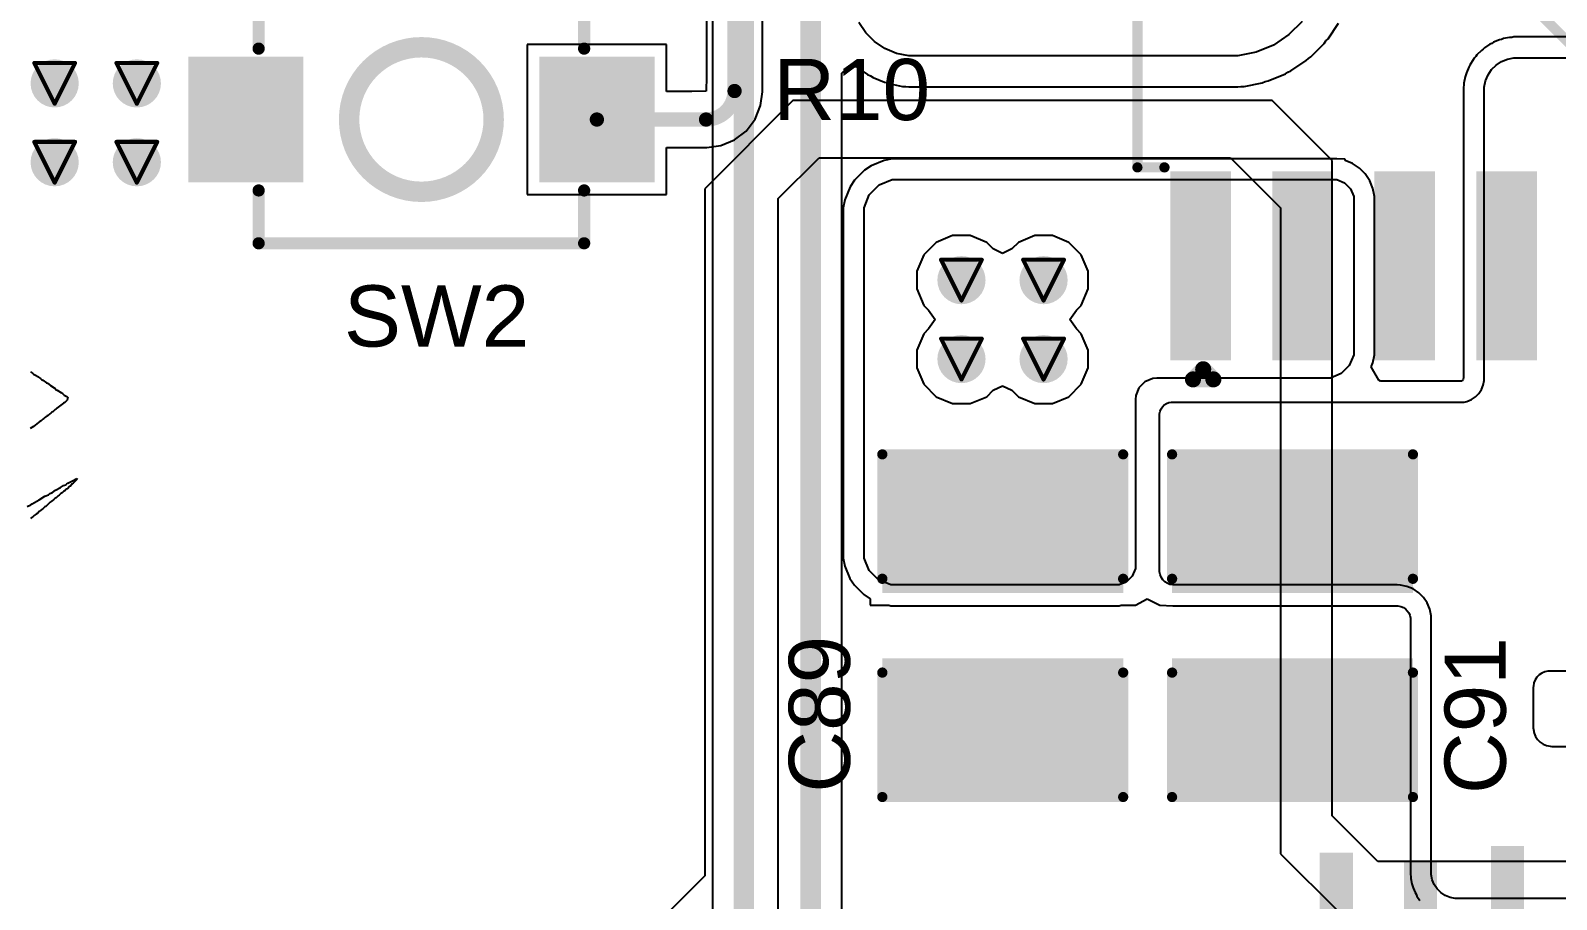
# Model space of a CAD drawing. Header units: inches. Extents: x 0 to 5359, y 0 to 5098.
# Drawn here: x 35.65 to 54.64, y 30.51 to 41.34 of the extents above; entities that cross this region are included whole.
import ezdxf

# ---------------------------------------------------------------- set-up
doc = ezdxf.new("R2010")
doc.units = ezdxf.units.IN
for name, color, linetype in [('Bottom Layer', 5, 'Continuous'), ('Bottom Overlay', 54, 'Continuous'), ('Drill Drawing', 1, 'Continuous'), ('Layer 1', 16, 'Continuous'), ('Layer 2', 76, 'Continuous'), ('Top Layer', 1, 'Continuous'), ('Top Overlay', 2, 'Continuous'), ('Top Paste', 8, 'Continuous'), ('Top Solder', 216, 'Continuous'), ('Via Holes', 16, 'Continuous')]:
    doc.layers.add(name, color=color, linetype=linetype)
doc.styles.add('Arial', font='', dxfattribs={"height": 0.2})
doc.styles.add('Arial Black_Bold', font='', dxfattribs={"height": 0.2})
doc.styles.get('Arial').set_extended_font_data('Arial')
doc.styles.get('Arial Black_Bold').set_extended_font_data('Arial Black', bold=True)

# ---------------------------------------------------------------- blocks, each defined once
blk = doc.blocks.new('SOT_223_6__33')
at = {"layer": 'Top Layer'}
for points in [[(-1.75, 4.2), (1.75, 4.2), (1.75, 2), (-1.75, 2)], [(-2.815, -2.025), (-2.265, -2.025), (-2.265, -4.175), (-2.815, -4.175)], [(-1.545, -2.025), (-0.995, -2.025), (-0.995, -4.175), (-1.545, -4.175)], [(-0.275, -2.025), (0.275, -2.025), (0.275, -4.175), (-0.275, -4.175)], [(0.995, -2.025), (1.545, -2.025), (1.545, -4.175), (0.995, -4.175)], [(2.265, -2.025), (2.815, -2.025), (2.815, -4.175), (2.265, -4.175)]]:
    blk.add_hatch(color=1, dxfattribs=at).paths.add_polyline_path(points)
at = {"layer": 'Top Paste'}
for points in [[(-1.75, 4.2), (1.75, 4.2), (1.75, 2), (-1.75, 2)], [(-2.815, -2.025), (-2.265, -2.025), (-2.265, -4.175), (-2.815, -4.175)], [(-1.545, -2.025), (-0.995, -2.025), (-0.995, -4.175), (-1.545, -4.175)], [(-0.275, -2.025), (0.275, -2.025), (0.275, -4.175), (-0.275, -4.175)], [(0.995, -2.025), (1.545, -2.025), (1.545, -4.175), (0.995, -4.175)], [(2.265, -2.025), (2.815, -2.025), (2.815, -4.175), (2.265, -4.175)]]:
    blk.add_hatch(color=8, dxfattribs=at).paths.add_polyline_path(points)
at = {"layer": 'Top Solder'}
for points in [[(-1.852, 4.302), (1.852, 4.302), (1.852, 1.898), (-1.852, 1.898)], [(-2.917, -1.923), (-2.163, -1.923), (-2.163, -4.277), (-2.917, -4.277)], [(-1.647, -1.923), (-0.893, -1.923), (-0.893, -4.277), (-1.647, -4.277)], [(-0.377, -1.923), (0.377, -1.923), (0.377, -4.277), (-0.377, -4.277)], [(0.893, -1.923), (1.647, -1.923), (1.647, -4.277), (0.893, -4.277)], [(2.163, -1.923), (2.917, -1.923), (2.917, -4.277), (2.163, -4.277)]]:
    blk.add_hatch(color=216, dxfattribs=at).paths.add_polyline_path(points)
at = {"layer": 'Top Overlay'}
for points in [[(-3.327, -1.873, 0.127, 0.127, 0), (-3.327, 1.84, 0.127, 0.127, 0)], [(-3.327, 1.84, 0.127, 0.127, 0), (-1.929, 1.84, 0.127, 0.127, 0)], [(1.929, 1.84, 0.127, 0.127, 0), (3.327, 1.84, 0.127, 0.127, 0)], [(3.327, -1.873, 0.127, 0.127, 0), (3.327, 1.84, 0.127, 0.127, 0)], [(-3.327, -1.873, 0.127, 0.127, 0), (-2.991, -1.873, 0.127, 0.127, 0)], [(2.991, -1.873, 0.127, 0.127, 0), (3.327, -1.873, 0.127, 0.127, 0)], [(-2.636, -4.513, 0.2, 0.2, 0), (-2.509, -4.386, 0.2, 0.2, 0)], [(-2.509, -4.386, 0.2, 0.2, 0), (-2.382, -4.513, 0.2, 0.2, 0)], [(-2.636, -4.513, 0.2, 0.2, 0), (-2.382, -4.513, 0.2, 0.2, 0)]]:
    blk.add_lwpolyline(points, format="xyseb", dxfattribs=at)
for points in [[(-3.359, 1.84, 0.0635, 0.0635, 1), (-3.296, 1.84, 0.0635, 0.0635, 1)], [(-3.359, 1.84, 0.0635, 0.0635, 1), (-3.296, 1.84, 0.0635, 0.0635, 1)], [(-1.96, 1.84, 0.0635, 0.0635, 1), (-1.897, 1.84, 0.0635, 0.0635, 1)], [(1.897, 1.84, 0.0635, 0.0635, 1), (1.96, 1.84, 0.0635, 0.0635, 1)], [(3.296, 1.84, 0.0635, 0.0635, 1), (3.359, 1.84, 0.0635, 0.0635, 1)], [(3.296, 1.84, 0.0635, 0.0635, 1), (3.359, 1.84, 0.0635, 0.0635, 1)], [(-3.359, -1.873, 0.0635, 0.0635, 1), (-3.296, -1.873, 0.0635, 0.0635, 1)], [(-3.359, -1.873, 0.0635, 0.0635, 1), (-3.296, -1.873, 0.0635, 0.0635, 1)], [(-3.023, -1.873, 0.0635, 0.0635, 1), (-2.959, -1.873, 0.0635, 0.0635, 1)], [(2.959, -1.873, 0.0635, 0.0635, 1), (3.023, -1.873, 0.0635, 0.0635, 1)], [(3.296, -1.873, 0.0635, 0.0635, 1), (3.359, -1.873, 0.0635, 0.0635, 1)], [(3.296, -1.873, 0.0635, 0.0635, 1), (3.359, -1.873, 0.0635, 0.0635, 1)], [(-2.559, -4.386, 0.1, 0.1, 1), (-2.459, -4.386, 0.1, 0.1, 1)], [(-2.559, -4.386, 0.1, 0.1, 1), (-2.459, -4.386, 0.1, 0.1, 1)], [(-2.686, -4.513, 0.1, 0.1, 1), (-2.586, -4.513, 0.1, 0.1, 1)], [(-2.686, -4.513, 0.1, 0.1, 1), (-2.586, -4.513, 0.1, 0.1, 1)], [(-2.432, -4.513, 0.1, 0.1, 1), (-2.332, -4.513, 0.1, 0.1, 1)], [(-2.432, -4.513, 0.1, 0.1, 1), (-2.332, -4.513, 0.1, 0.1, 1)]]:
    blk.add_lwpolyline(points, format="xyseb", close=True, dxfattribs=at)
blk = doc.blocks.new('TS_1088_AR02016_60')
at = {"layer": 'Top Layer'}
for points in [[(-2.8, 0.68), (-1.57, 0.68), (-1.57, -0.68), (-2.8, -0.68)], [(1.57, 0.68), (2.8, 0.68), (2.8, -0.68), (1.57, -0.68)]]:
    blk.add_hatch(color=1, dxfattribs=at).paths.add_polyline_path(points)
at = {"layer": 'Top Paste'}
for points in [[(-2.8, 0.68), (-1.57, 0.68), (-1.57, -0.68), (-2.8, -0.68)], [(1.57, 0.68), (2.8, 0.68), (2.8, -0.68), (1.57, -0.68)]]:
    blk.add_hatch(color=8, dxfattribs=at).paths.add_polyline_path(points)
at = {"layer": 'Top Solder'}
for points in [[(-2.902, 0.782), (-1.468, 0.782), (-1.468, -0.782), (-2.902, -0.782)], [(1.468, 0.782), (2.902, 0.782), (2.902, -0.782), (1.468, -0.782)]]:
    blk.add_hatch(color=216, dxfattribs=at).paths.add_polyline_path(points)
at = {"layer": 'Top Overlay'}
for points in [[(-2.026, 1.541, 0.152, 0.152, 0), (-2.026, 0.883, 0.152, 0.152, 0)], [(2.026, 1.541, 0.152, 0.152, 0), (-2.026, 1.541, 0.152, 0.152, 0)], [(2.026, 1.541, 0.152, 0.152, 0), (2.026, 0.883, 0.152, 0.152, 0)], [(-2.026, -0.883, 0.152, 0.152, 0), (-2.026, -1.541, 0.152, 0.152, 0)], [(2.026, -0.883, 0.152, 0.152, 0), (2.026, -1.541, 0.152, 0.152, 0)], [(2.026, -1.541, 0.152, 0.152, 0), (-2.026, -1.541, 0.152, 0.152, 0)]]:
    blk.add_lwpolyline(points, format="xyseb", dxfattribs=at)
for points in [[(-2.064, 1.541, 0.0762, 0.0762, 1), (-1.988, 1.541, 0.0762, 0.0762, 1)], [(-2.064, 1.541, 0.0762, 0.0762, 1), (-1.988, 1.541, 0.0762, 0.0762, 1)], [(1.988, 1.541, 0.0762, 0.0762, 1), (2.064, 1.541, 0.0762, 0.0762, 1)], [(1.988, 1.541, 0.0762, 0.0762, 1), (2.064, 1.541, 0.0762, 0.0762, 1)], [(-2.064, 0.883, 0.0762, 0.0762, 1), (-1.988, 0.883, 0.0762, 0.0762, 1)], [(0.9, 0, 0.254, 0.254, 1), (-0.9, 0, 0.254, 0.254, 1)], [(1.988, 0.883, 0.0762, 0.0762, 1), (2.064, 0.883, 0.0762, 0.0762, 1)], [(-0.964, 0, 0.127, 0.127, 1), (-0.837, 0, 0.127, 0.127, 1)], [(0.836, 0, 0.127, 0.127, 1), (0.963, 0, 0.127, 0.127, 1)], [(-2.064, -0.883, 0.0762, 0.0762, 1), (-1.988, -0.883, 0.0762, 0.0762, 1)], [(1.988, -0.883, 0.0762, 0.0762, 1), (2.064, -0.883, 0.0762, 0.0762, 1)], [(-2.064, -1.541, 0.0762, 0.0762, 1), (-1.988, -1.541, 0.0762, 0.0762, 1)], [(-2.064, -1.541, 0.0762, 0.0762, 1), (-1.988, -1.541, 0.0762, 0.0762, 1)], [(1.988, -1.541, 0.0762, 0.0762, 1), (2.064, -1.541, 0.0762, 0.0762, 1)], [(1.988, -1.541, 0.0762, 0.0762, 1), (2.064, -1.541, 0.0762, 0.0762, 1)]]:
    blk.add_lwpolyline(points, format="xyseb", close=True, dxfattribs=at)
blk = doc.blocks.new('C___1210_275')
at = {"layer": 'Top Layer'}
for points in [[(-2.032, 1.397), (-0.508, 1.397), (-0.508, -1.397), (-2.032, -1.397)], [(0.508, 1.397), (2.032, 1.397), (2.032, -1.397), (0.508, -1.397)]]:
    blk.add_hatch(color=1, dxfattribs=at).paths.add_polyline_path(points)
at = {"layer": 'Top Paste'}
for points in [[(-2.032, 1.397), (-0.508, 1.397), (-0.508, -1.397), (-2.032, -1.397)], [(0.508, 1.397), (2.032, 1.397), (2.032, -1.397), (0.508, -1.397)]]:
    blk.add_hatch(color=8, dxfattribs=at).paths.add_polyline_path(points)
at = {"layer": 'Top Solder'}
for points in [[(-2.134, 1.499), (-0.406, 1.499), (-0.406, -1.499), (-2.134, -1.499)], [(0.406, 1.499), (2.134, 1.499), (2.134, -1.499), (0.406, -1.499)]]:
    blk.add_hatch(color=216, dxfattribs=at).paths.add_polyline_path(points)
at = {"layer": 'Top Overlay'}
for points in [[(-2.134, 1.499, 0.127, 0.127, 0), (-0.584, 1.499, 0.127, 0.127, 0)], [(-2.134, 1.499, 0.127, 0.127, 0), (-2.134, -1.499, 0.127, 0.127, 0)], [(0.584, 1.499, 0.127, 0.127, 0), (2.134, 1.499, 0.127, 0.127, 0)], [(2.134, 1.499, 0.127, 0.127, 0), (2.134, -1.499, 0.127, 0.127, 0)], [(-2.134, -1.499, 0.127, 0.127, 0), (-0.584, -1.499, 0.127, 0.127, 0)], [(0.584, -1.499, 0.127, 0.127, 0), (2.134, -1.499, 0.127, 0.127, 0)]]:
    blk.add_lwpolyline(points, format="xyseb", dxfattribs=at)
for points in [[(-2.165, 1.499, 0.0635, 0.0635, 1), (-2.102, 1.499, 0.0635, 0.0635, 1)], [(-2.165, 1.499, 0.0635, 0.0635, 1), (-2.102, 1.499, 0.0635, 0.0635, 1)], [(-0.616, 1.499, 0.0635, 0.0635, 1), (-0.552, 1.499, 0.0635, 0.0635, 1)], [(0.552, 1.499, 0.0635, 0.0635, 1), (0.616, 1.499, 0.0635, 0.0635, 1)], [(2.102, 1.499, 0.0635, 0.0635, 1), (2.165, 1.499, 0.0635, 0.0635, 1)], [(2.102, 1.499, 0.0635, 0.0635, 1), (2.165, 1.499, 0.0635, 0.0635, 1)], [(-2.165, -1.499, 0.0635, 0.0635, 1), (-2.102, -1.499, 0.0635, 0.0635, 1)], [(-2.165, -1.499, 0.0635, 0.0635, 1), (-2.102, -1.499, 0.0635, 0.0635, 1)], [(-0.616, -1.499, 0.0635, 0.0635, 1), (-0.552, -1.499, 0.0635, 0.0635, 1)], [(0.552, -1.499, 0.0635, 0.0635, 1), (0.616, -1.499, 0.0635, 0.0635, 1)], [(2.102, -1.499, 0.0635, 0.0635, 1), (2.165, -1.499, 0.0635, 0.0635, 1)], [(2.102, -1.499, 0.0635, 0.0635, 1), (2.165, -1.499, 0.0635, 0.0635, 1)]]:
    blk.add_lwpolyline(points, format="xyseb", close=True, dxfattribs=at)
blk = doc.blocks.new('C___1210_277')
at = {"layer": 'Top Layer'}
for points in [[(-2.032, 1.397), (-0.508, 1.397), (-0.508, -1.397), (-2.032, -1.397)], [(0.508, 1.397), (2.032, 1.397), (2.032, -1.397), (0.508, -1.397)]]:
    blk.add_hatch(color=1, dxfattribs=at).paths.add_polyline_path(points)
at = {"layer": 'Top Paste'}
for points in [[(-2.032, 1.397), (-0.508, 1.397), (-0.508, -1.397), (-2.032, -1.397)], [(0.508, 1.397), (2.032, 1.397), (2.032, -1.397), (0.508, -1.397)]]:
    blk.add_hatch(color=8, dxfattribs=at).paths.add_polyline_path(points)
at = {"layer": 'Top Solder'}
for points in [[(-2.134, 1.499), (-0.406, 1.499), (-0.406, -1.499), (-2.134, -1.499)], [(0.406, 1.499), (2.134, 1.499), (2.134, -1.499), (0.406, -1.499)]]:
    blk.add_hatch(color=216, dxfattribs=at).paths.add_polyline_path(points)
at = {"layer": 'Top Overlay'}
for points in [[(-2.134, 1.499, 0.127, 0.127, 0), (-0.584, 1.499, 0.127, 0.127, 0)], [(-2.134, 1.499, 0.127, 0.127, 0), (-2.134, -1.499, 0.127, 0.127, 0)], [(0.584, 1.499, 0.127, 0.127, 0), (2.134, 1.499, 0.127, 0.127, 0)], [(2.134, 1.499, 0.127, 0.127, 0), (2.134, -1.499, 0.127, 0.127, 0)], [(-2.134, -1.499, 0.127, 0.127, 0), (-0.584, -1.499, 0.127, 0.127, 0)], [(0.584, -1.499, 0.127, 0.127, 0), (2.134, -1.499, 0.127, 0.127, 0)]]:
    blk.add_lwpolyline(points, format="xyseb", dxfattribs=at)
for points in [[(-2.165, 1.499, 0.0635, 0.0635, 1), (-2.102, 1.499, 0.0635, 0.0635, 1)], [(-2.165, 1.499, 0.0635, 0.0635, 1), (-2.102, 1.499, 0.0635, 0.0635, 1)], [(-0.616, 1.499, 0.0635, 0.0635, 1), (-0.552, 1.499, 0.0635, 0.0635, 1)], [(0.552, 1.499, 0.0635, 0.0635, 1), (0.616, 1.499, 0.0635, 0.0635, 1)], [(2.102, 1.499, 0.0635, 0.0635, 1), (2.165, 1.499, 0.0635, 0.0635, 1)], [(2.102, 1.499, 0.0635, 0.0635, 1), (2.165, 1.499, 0.0635, 0.0635, 1)], [(-2.165, -1.499, 0.0635, 0.0635, 1), (-2.102, -1.499, 0.0635, 0.0635, 1)], [(-2.165, -1.499, 0.0635, 0.0635, 1), (-2.102, -1.499, 0.0635, 0.0635, 1)], [(-0.616, -1.499, 0.0635, 0.0635, 1), (-0.552, -1.499, 0.0635, 0.0635, 1)], [(0.552, -1.499, 0.0635, 0.0635, 1), (0.616, -1.499, 0.0635, 0.0635, 1)], [(2.102, -1.499, 0.0635, 0.0635, 1), (2.165, -1.499, 0.0635, 0.0635, 1)], [(2.102, -1.499, 0.0635, 0.0635, 1), (2.165, -1.499, 0.0635, 0.0635, 1)]]:
    blk.add_lwpolyline(points, format="xyseb", close=True, dxfattribs=at)

msp = doc.modelspace()

# ---------------------------------------------------------------- hatches: boundary and pattern name
at = {"layer": 'Bottom Layer'}
h = msp.add_hatch(color=5, dxfattribs=at)
edge = h.paths.add_edge_path()
edge.add_arc((35.95, 40.677), 0.3, 0, 360)
h = msp.add_hatch(color=5, dxfattribs=at)
edge = h.paths.add_edge_path()
edge.add_arc((36.973, 40.677), 0.3, 0, 360)
h = msp.add_hatch(color=5, dxfattribs=at)
edge = h.paths.add_edge_path()
edge.add_arc((35.95, 39.695), 0.3, 0, 360)
h = msp.add_hatch(color=5, dxfattribs=at)
edge = h.paths.add_edge_path()
edge.add_arc((36.973, 39.695), 0.3, 0, 360)
h = msp.add_hatch(color=5, dxfattribs=at)
edge = h.paths.add_edge_path()
edge.add_arc((47.238, 38.227), 0.3, 0, 360)
h = msp.add_hatch(color=5, dxfattribs=at)
edge = h.paths.add_edge_path()
edge.add_arc((48.26, 38.227), 0.3, 0, 360)
h = msp.add_hatch(color=5, dxfattribs=at)
edge = h.paths.add_edge_path()
edge.add_arc((47.238, 37.244), 0.3, 0, 360)
h = msp.add_hatch(color=5, dxfattribs=at)
edge = h.paths.add_edge_path()
edge.add_arc((48.26, 37.244), 0.3, 0, 360)
at = {"layer": 'Layer 1'}
h = msp.add_hatch(color=16, dxfattribs=at)
edge = h.paths.add_edge_path()
edge.add_arc((35.95, 40.677), 0.3, 0, 360)
h = msp.add_hatch(color=16, dxfattribs=at)
edge = h.paths.add_edge_path()
edge.add_arc((36.973, 40.677), 0.3, 0, 360)
h = msp.add_hatch(color=16, dxfattribs=at)
edge = h.paths.add_edge_path()
edge.add_arc((35.95, 39.695), 0.3, 0, 360)
h = msp.add_hatch(color=16, dxfattribs=at)
edge = h.paths.add_edge_path()
edge.add_arc((36.973, 39.695), 0.3, 0, 360)
h = msp.add_hatch(color=16, dxfattribs=at)
edge = h.paths.add_edge_path()
edge.add_arc((47.238, 38.227), 0.3, 0, 360)
h = msp.add_hatch(color=16, dxfattribs=at)
edge = h.paths.add_edge_path()
edge.add_arc((48.26, 38.227), 0.3, 0, 360)
h = msp.add_hatch(color=16, dxfattribs=at)
edge = h.paths.add_edge_path()
edge.add_arc((47.238, 37.244), 0.3, 0, 360)
h = msp.add_hatch(color=16, dxfattribs=at)
edge = h.paths.add_edge_path()
edge.add_arc((48.26, 37.244), 0.3, 0, 360)
at = {"layer": 'Layer 2'}
h = msp.add_hatch(color=76, dxfattribs=at)
edge = h.paths.add_edge_path()
edge.add_arc((35.95, 40.677), 0.3, 0, 360)
h = msp.add_hatch(color=76, dxfattribs=at)
edge = h.paths.add_edge_path()
edge.add_arc((36.973, 40.677), 0.3, 0, 360)
h = msp.add_hatch(color=76, dxfattribs=at)
edge = h.paths.add_edge_path()
edge.add_arc((35.95, 39.695), 0.3, 0, 360)
h = msp.add_hatch(color=76, dxfattribs=at)
edge = h.paths.add_edge_path()
edge.add_arc((36.973, 39.695), 0.3, 0, 360)
h = msp.add_hatch(color=76, dxfattribs=at)
edge = h.paths.add_edge_path()
edge.add_arc((47.238, 38.227), 0.3, 0, 360)
h = msp.add_hatch(color=76, dxfattribs=at)
edge = h.paths.add_edge_path()
edge.add_arc((48.26, 38.227), 0.3, 0, 360)
h = msp.add_hatch(color=76, dxfattribs=at)
edge = h.paths.add_edge_path()
edge.add_arc((47.238, 37.244), 0.3, 0, 360)
h = msp.add_hatch(color=76, dxfattribs=at)
edge = h.paths.add_edge_path()
edge.add_arc((48.26, 37.244), 0.3, 0, 360)
at = {"layer": 'Top Layer'}
h = msp.add_hatch(color=1, dxfattribs=at)
edge = h.paths.add_edge_path()
edge.add_arc((35.95, 40.677), 0.3, 0, 360)
h = msp.add_hatch(color=1, dxfattribs=at)
edge = h.paths.add_edge_path()
edge.add_arc((36.973, 40.677), 0.3, 0, 360)
h = msp.add_hatch(color=1, dxfattribs=at)
edge = h.paths.add_edge_path()
edge.add_arc((35.95, 39.695), 0.3, 0, 360)
h = msp.add_hatch(color=1, dxfattribs=at)
edge = h.paths.add_edge_path()
edge.add_arc((36.973, 39.695), 0.3, 0, 360)
h = msp.add_hatch(color=1, dxfattribs=at)
edge = h.paths.add_edge_path()
edge.add_arc((47.238, 38.227), 0.3, 0, 360)
h = msp.add_hatch(color=1, dxfattribs=at)
edge = h.paths.add_edge_path()
edge.add_arc((48.26, 38.227), 0.3, 0, 360)
h = msp.add_hatch(color=1, dxfattribs=at)
edge = h.paths.add_edge_path()
edge.add_arc((47.238, 37.244), 0.3, 0, 360)
h = msp.add_hatch(color=1, dxfattribs=at)
edge = h.paths.add_edge_path()
edge.add_arc((48.26, 37.244), 0.3, 0, 360)
at = {"layer": 'Via Holes'}
h = msp.add_hatch(color=7, dxfattribs=at)
edge = h.paths.add_edge_path()
edge.add_arc((35.95, 40.677), 0.15, 0, 360)
h = msp.add_hatch(color=7, dxfattribs=at)
edge = h.paths.add_edge_path()
edge.add_arc((36.973, 40.677), 0.15, 0, 360)
h = msp.add_hatch(color=7, dxfattribs=at)
edge = h.paths.add_edge_path()
edge.add_arc((35.95, 39.695), 0.15, 0, 360)
h = msp.add_hatch(color=7, dxfattribs=at)
edge = h.paths.add_edge_path()
edge.add_arc((36.973, 39.695), 0.15, 0, 360)
h = msp.add_hatch(color=7, dxfattribs=at)
edge = h.paths.add_edge_path()
edge.add_arc((47.238, 38.227), 0.15, 0, 360)
h = msp.add_hatch(color=7, dxfattribs=at)
edge = h.paths.add_edge_path()
edge.add_arc((48.26, 38.227), 0.15, 0, 360)
h = msp.add_hatch(color=7, dxfattribs=at)
edge = h.paths.add_edge_path()
edge.add_arc((47.238, 37.244), 0.15, 0, 360)
h = msp.add_hatch(color=7, dxfattribs=at)
edge = h.paths.add_edge_path()
edge.add_arc((48.26, 37.244), 0.15, 0, 360)

# ---------------------------------------------------------------- linework, layer by layer
at = {"layer": 'Bottom Layer'}
for p, q in [((44.14, 52.14), (44.14, 19.907)), ((46.047, 41.307), (45.96, 41.437)), ((51.478, 41.448), (51.314, 41.284)), ((51.801, 41.232), (51.93, 41.425)), ((46.157, 41.197), (46.047, 41.307)), ((51.314, 41.284), (51.121, 41.155)), ((51.774, 41.205), (51.801, 41.232)), ((46.286, 41.111), (46.157, 41.197)), ((46.43, 41.051), (46.286, 41.111)), ((46.582, 41.021), (46.43, 41.051)), ((50.907, 41.066), (50.68, 41.021)), ((51.121, 41.155), (50.907, 41.066)), ((51.589, 41.009), (51.753, 41.173)), ((51.753, 41.173), (51.774, 41.205)), ((45.749, 40.804), (45.799, 40.849)), ((45.799, 40.849), (45.872, 40.882)), ((45.872, 40.882), (45.927, 40.888)), ((45.927, 40.888), (45.941, 40.874)), ((45.941, 40.874), (46.07, 40.788)), ((50.564, 41.021), (46.582, 41.021)), ((50.68, 41.021), (50.564, 41.021)), ((51.337, 40.832), (51.53, 40.961)), ((51.53, 40.961), (51.557, 40.988)), ((51.557, 40.988), (51.589, 41.009)), ((45.749, 25.754), (45.749, 40.804)), ((46.07, 40.788), (46.105, 40.773)), ((46.105, 40.773), (46.137, 40.752)), ((46.137, 40.752), (46.281, 40.692)), ((46.281, 40.692), (46.318, 40.685)), ((46.318, 40.685), (46.354, 40.67)), ((46.354, 40.67), (46.506, 40.64)), ((50.756, 40.64), (50.983, 40.685)), ((50.983, 40.685), (51.018, 40.7)), ((51.018, 40.7), (51.056, 40.707)), ((51.056, 40.707), (51.27, 40.796)), ((51.27, 40.796), (51.302, 40.817)), ((51.302, 40.817), (51.337, 40.832)), ((46.506, 40.64), (46.545, 40.64)), ((46.545, 40.64), (46.582, 40.633)), ((46.582, 40.633), (50.564, 40.633)), ((50.564, 40.633), (50.68, 40.633)), ((50.68, 40.633), (50.717, 40.64)), ((50.717, 40.64), (50.756, 40.64)), ((47.128, 38.781), (46.924, 38.697)), ((47.348, 38.781), (47.128, 38.781)), ((47.552, 38.697), (47.348, 38.781)), ((48.15, 38.781), (47.946, 38.697)), ((48.37, 38.781), (48.15, 38.781)), ((48.574, 38.697), (48.37, 38.781)), ((46.924, 38.697), (46.768, 38.541)), ((47.633, 38.616), (47.552, 38.697)), ((47.749, 38.56), (47.633, 38.616)), ((47.865, 38.616), (47.749, 38.56)), ((47.946, 38.697), (47.865, 38.616)), ((48.73, 38.541), (48.574, 38.697)), ((46.768, 38.541), (46.684, 38.337)), ((48.814, 38.337), (48.73, 38.541)), ((46.684, 38.337), (46.684, 38.117)), ((48.814, 38.117), (48.814, 38.337)), ((46.684, 38.117), (46.768, 37.913)), ((48.73, 37.913), (48.814, 38.117)), ((46.768, 37.913), (46.829, 37.852)), ((46.829, 37.852), (46.909, 37.736)), ((48.589, 37.736), (48.668, 37.852)), ((48.668, 37.852), (48.73, 37.913)), ((46.829, 37.62), (46.768, 37.558)), ((46.909, 37.736), (46.829, 37.62)), ((48.668, 37.62), (48.589, 37.736)), ((48.73, 37.558), (48.668, 37.62)), ((46.768, 37.558), (46.684, 37.355)), ((48.814, 37.355), (48.73, 37.558)), ((46.684, 37.355), (46.684, 37.134)), ((48.814, 37.134), (48.814, 37.355)), ((46.684, 37.134), (46.768, 36.931)), ((48.73, 36.931), (48.814, 37.134)), ((46.768, 36.931), (46.924, 36.775)), ((47.552, 36.775), (47.633, 36.856)), ((47.633, 36.856), (47.749, 36.911)), ((47.749, 36.911), (47.865, 36.856)), ((47.865, 36.856), (47.946, 36.775)), ((48.574, 36.775), (48.73, 36.931)), ((46.924, 36.775), (47.128, 36.69)), ((47.128, 36.69), (47.348, 36.69)), ((47.348, 36.69), (47.552, 36.775)), ((47.946, 36.775), (48.15, 36.69)), ((48.15, 36.69), (48.37, 36.69)), ((48.37, 36.69), (48.574, 36.775))]:
    msp.add_line(p, q, dxfattribs=at)
for points in [[(45.361, 25.362, 0.254, 0.254, 0), (45.361, 56.273, 0.254, 0.254, 0)], [(44.529, 19.907, 0.254, 0.254, 0), (44.529, 54.099, 0.254, 0.254, 0)]]:
    msp.add_lwpolyline(points, format="xyseb", dxfattribs=at)
at = {"layer": 'Bottom Overlay'}
msp.add_lwpolyline([(50.962, 45.019, 0.127, 0.127, 0), (54.947, 41.034, 0.127, 0.127, 0)], format="xyseb", dxfattribs=at)
at = {"layer": 'Drill Drawing'}
for points in [[(35.696, 40.931, 0.0508, 0.0508, 0), (36.204, 40.931, 0.0508, 0.0508, 0)], [(35.696, 40.931, 0.0508, 0.0508, 0), (35.95, 40.423, 0.0508, 0.0508, 0)], [(35.95, 40.423, 0.0508, 0.0508, 0), (36.204, 40.931, 0.0508, 0.0508, 0)], [(36.719, 40.931, 0.0508, 0.0508, 0), (37.227, 40.931, 0.0508, 0.0508, 0)], [(36.719, 40.931, 0.0508, 0.0508, 0), (36.973, 40.423, 0.0508, 0.0508, 0)], [(36.973, 40.423, 0.0508, 0.0508, 0), (37.227, 40.931, 0.0508, 0.0508, 0)], [(35.696, 39.949, 0.0508, 0.0508, 0), (36.204, 39.949, 0.0508, 0.0508, 0)], [(35.696, 39.949, 0.0508, 0.0508, 0), (35.95, 39.441, 0.0508, 0.0508, 0)], [(35.95, 39.441, 0.0508, 0.0508, 0), (36.204, 39.949, 0.0508, 0.0508, 0)], [(36.719, 39.949, 0.0508, 0.0508, 0), (37.227, 39.949, 0.0508, 0.0508, 0)], [(36.719, 39.949, 0.0508, 0.0508, 0), (36.973, 39.441, 0.0508, 0.0508, 0)], [(36.973, 39.441, 0.0508, 0.0508, 0), (37.227, 39.949, 0.0508, 0.0508, 0)], [(46.984, 38.481, 0.0508, 0.0508, 0), (47.492, 38.481, 0.0508, 0.0508, 0)], [(46.984, 38.481, 0.0508, 0.0508, 0), (47.238, 37.973, 0.0508, 0.0508, 0)], [(47.238, 37.973, 0.0508, 0.0508, 0), (47.492, 38.481, 0.0508, 0.0508, 0)], [(48.006, 38.481, 0.0508, 0.0508, 0), (48.514, 38.481, 0.0508, 0.0508, 0)], [(48.006, 38.481, 0.0508, 0.0508, 0), (48.26, 37.973, 0.0508, 0.0508, 0)], [(48.26, 37.973, 0.0508, 0.0508, 0), (48.514, 38.481, 0.0508, 0.0508, 0)], [(46.984, 37.498, 0.0508, 0.0508, 0), (47.492, 37.498, 0.0508, 0.0508, 0)], [(46.984, 37.498, 0.0508, 0.0508, 0), (47.238, 36.99, 0.0508, 0.0508, 0)], [(47.238, 36.99, 0.0508, 0.0508, 0), (47.492, 37.498, 0.0508, 0.0508, 0)], [(48.006, 37.498, 0.0508, 0.0508, 0), (48.514, 37.498, 0.0508, 0.0508, 0)], [(48.006, 37.498, 0.0508, 0.0508, 0), (48.26, 36.99, 0.0508, 0.0508, 0)], [(48.26, 36.99, 0.0508, 0.0508, 0), (48.514, 37.498, 0.0508, 0.0508, 0)]]:
    msp.add_lwpolyline(points, format="xyseb", dxfattribs=at)
for points in [[(35.684, 40.931, 0.0254, 0.0254, 1), (35.709, 40.931, 0.0254, 0.0254, 1)], [(35.684, 40.931, 0.0254, 0.0254, 1), (35.709, 40.931, 0.0254, 0.0254, 1)], [(36.192, 40.931, 0.0254, 0.0254, 1), (36.217, 40.931, 0.0254, 0.0254, 1)], [(36.192, 40.931, 0.0254, 0.0254, 1), (36.217, 40.931, 0.0254, 0.0254, 1)], [(36.706, 40.931, 0.0254, 0.0254, 1), (36.731, 40.931, 0.0254, 0.0254, 1)], [(36.706, 40.931, 0.0254, 0.0254, 1), (36.731, 40.931, 0.0254, 0.0254, 1)], [(37.214, 40.931, 0.0254, 0.0254, 1), (37.239, 40.931, 0.0254, 0.0254, 1)], [(37.214, 40.931, 0.0254, 0.0254, 1), (37.239, 40.931, 0.0254, 0.0254, 1)], [(35.938, 40.423, 0.0254, 0.0254, 1), (35.963, 40.423, 0.0254, 0.0254, 1)], [(35.938, 40.423, 0.0254, 0.0254, 1), (35.963, 40.423, 0.0254, 0.0254, 1)], [(36.96, 40.423, 0.0254, 0.0254, 1), (36.985, 40.423, 0.0254, 0.0254, 1)], [(36.96, 40.423, 0.0254, 0.0254, 1), (36.985, 40.423, 0.0254, 0.0254, 1)], [(35.684, 39.949, 0.0254, 0.0254, 1), (35.709, 39.949, 0.0254, 0.0254, 1)], [(35.684, 39.949, 0.0254, 0.0254, 1), (35.709, 39.949, 0.0254, 0.0254, 1)], [(36.192, 39.949, 0.0254, 0.0254, 1), (36.217, 39.949, 0.0254, 0.0254, 1)], [(36.192, 39.949, 0.0254, 0.0254, 1), (36.217, 39.949, 0.0254, 0.0254, 1)], [(36.706, 39.949, 0.0254, 0.0254, 1), (36.731, 39.949, 0.0254, 0.0254, 1)], [(36.706, 39.949, 0.0254, 0.0254, 1), (36.731, 39.949, 0.0254, 0.0254, 1)], [(37.214, 39.949, 0.0254, 0.0254, 1), (37.239, 39.949, 0.0254, 0.0254, 1)], [(37.214, 39.949, 0.0254, 0.0254, 1), (37.239, 39.949, 0.0254, 0.0254, 1)], [(35.938, 39.441, 0.0254, 0.0254, 1), (35.963, 39.441, 0.0254, 0.0254, 1)], [(35.938, 39.441, 0.0254, 0.0254, 1), (35.963, 39.441, 0.0254, 0.0254, 1)], [(36.96, 39.441, 0.0254, 0.0254, 1), (36.985, 39.441, 0.0254, 0.0254, 1)], [(36.96, 39.441, 0.0254, 0.0254, 1), (36.985, 39.441, 0.0254, 0.0254, 1)], [(46.971, 38.481, 0.0254, 0.0254, 1), (46.996, 38.481, 0.0254, 0.0254, 1)], [(46.971, 38.481, 0.0254, 0.0254, 1), (46.996, 38.481, 0.0254, 0.0254, 1)], [(47.479, 38.481, 0.0254, 0.0254, 1), (47.504, 38.481, 0.0254, 0.0254, 1)], [(47.479, 38.481, 0.0254, 0.0254, 1), (47.504, 38.481, 0.0254, 0.0254, 1)], [(47.993, 38.481, 0.0254, 0.0254, 1), (48.019, 38.481, 0.0254, 0.0254, 1)], [(47.993, 38.481, 0.0254, 0.0254, 1), (48.019, 38.481, 0.0254, 0.0254, 1)], [(48.501, 38.481, 0.0254, 0.0254, 1), (48.527, 38.481, 0.0254, 0.0254, 1)], [(48.501, 38.481, 0.0254, 0.0254, 1), (48.527, 38.481, 0.0254, 0.0254, 1)], [(47.225, 37.973, 0.0254, 0.0254, 1), (47.25, 37.973, 0.0254, 0.0254, 1)], [(47.225, 37.973, 0.0254, 0.0254, 1), (47.25, 37.973, 0.0254, 0.0254, 1)], [(48.247, 37.973, 0.0254, 0.0254, 1), (48.273, 37.973, 0.0254, 0.0254, 1)], [(48.247, 37.973, 0.0254, 0.0254, 1), (48.273, 37.973, 0.0254, 0.0254, 1)], [(46.971, 37.498, 0.0254, 0.0254, 1), (46.996, 37.498, 0.0254, 0.0254, 1)], [(46.971, 37.498, 0.0254, 0.0254, 1), (46.996, 37.498, 0.0254, 0.0254, 1)], [(47.479, 37.498, 0.0254, 0.0254, 1), (47.504, 37.498, 0.0254, 0.0254, 1)], [(47.479, 37.498, 0.0254, 0.0254, 1), (47.504, 37.498, 0.0254, 0.0254, 1)], [(47.993, 37.498, 0.0254, 0.0254, 1), (48.019, 37.498, 0.0254, 0.0254, 1)], [(47.993, 37.498, 0.0254, 0.0254, 1), (48.019, 37.498, 0.0254, 0.0254, 1)], [(48.501, 37.498, 0.0254, 0.0254, 1), (48.527, 37.498, 0.0254, 0.0254, 1)], [(48.501, 37.498, 0.0254, 0.0254, 1), (48.527, 37.498, 0.0254, 0.0254, 1)], [(47.225, 36.99, 0.0254, 0.0254, 1), (47.25, 36.99, 0.0254, 0.0254, 1)], [(47.225, 36.99, 0.0254, 0.0254, 1), (47.25, 36.99, 0.0254, 0.0254, 1)], [(48.247, 36.99, 0.0254, 0.0254, 1), (48.273, 36.99, 0.0254, 0.0254, 1)], [(48.247, 36.99, 0.0254, 0.0254, 1), (48.273, 36.99, 0.0254, 0.0254, 1)]]:
    msp.add_lwpolyline(points, format="xyseb", close=True, dxfattribs=at)
at = {"layer": 'Layer 1'}
for p, q in [((47.128, 38.781), (46.924, 38.697)), ((47.348, 38.781), (47.128, 38.781)), ((47.552, 38.697), (47.348, 38.781)), ((48.15, 38.781), (47.946, 38.697)), ((48.37, 38.781), (48.15, 38.781)), ((48.574, 38.697), (48.37, 38.781)), ((46.924, 38.697), (46.768, 38.541)), ((47.633, 38.616), (47.552, 38.697)), ((47.749, 38.56), (47.633, 38.616)), ((47.865, 38.616), (47.749, 38.56)), ((47.946, 38.697), (47.865, 38.616)), ((48.73, 38.541), (48.574, 38.697)), ((46.768, 38.541), (46.684, 38.337)), ((48.814, 38.337), (48.73, 38.541)), ((46.684, 38.337), (46.684, 38.117)), ((48.814, 38.117), (48.814, 38.337)), ((46.684, 38.117), (46.768, 37.913)), ((48.73, 37.913), (48.814, 38.117)), ((46.768, 37.913), (46.829, 37.852)), ((46.829, 37.852), (46.909, 37.736)), ((48.589, 37.736), (48.668, 37.852)), ((48.668, 37.852), (48.73, 37.913)), ((46.829, 37.62), (46.768, 37.558)), ((46.909, 37.736), (46.829, 37.62)), ((48.668, 37.62), (48.589, 37.736)), ((48.73, 37.558), (48.668, 37.62)), ((46.768, 37.558), (46.684, 37.355)), ((48.814, 37.355), (48.73, 37.558)), ((46.684, 37.355), (46.684, 37.134)), ((48.814, 37.134), (48.814, 37.355)), ((46.684, 37.134), (46.768, 36.931)), ((48.73, 36.931), (48.814, 37.134)), ((46.768, 36.931), (46.924, 36.775)), ((47.552, 36.775), (47.633, 36.856)), ((47.633, 36.856), (47.749, 36.911)), ((47.749, 36.911), (47.865, 36.856)), ((47.865, 36.856), (47.946, 36.775)), ((48.574, 36.775), (48.73, 36.931)), ((46.924, 36.775), (47.128, 36.69)), ((47.128, 36.69), (47.348, 36.69)), ((47.348, 36.69), (47.552, 36.775)), ((47.946, 36.775), (48.15, 36.69)), ((48.15, 36.69), (48.37, 36.69)), ((48.37, 36.69), (48.574, 36.775))]:
    msp.add_line(p, q, dxfattribs=at)
at = {"layer": 'Layer 2'}
for p, q in [((45.14, 40.462), (44.044, 39.366)), ((51.105, 40.462), (45.14, 40.462)), ((51.852, 39.715), (51.105, 40.462)), ((44.958, 39.243), (45.466, 39.751)), ((45.466, 39.751), (50.588, 39.751)), ((50.588, 39.751), (51.211, 39.128)), ((51.852, 31.558), (51.852, 39.715)), ((44.044, 39.366), (44.044, 30.81)), ((44.958, 28.037), (44.958, 39.243)), ((51.211, 39.128), (51.211, 31.085)), ((52.422, 30.988), (51.852, 31.558)), ((51.211, 31.085), (51.943, 30.353)), ((59.108, 30.988), (52.422, 30.988)), ((44.044, 30.81), (43.155, 29.921))]:
    msp.add_line(p, q, dxfattribs=at)
at = {"layer": 'Top Layer'}
for p, q in [((44.064, 44.899), (44.064, 40.759)), ((44.763, 40.582), (44.763, 43.304)), ((53.96, 41.224), (53.935, 41.219)), ((53.984, 41.234), (53.96, 41.224)), ((54.062, 41.25), (53.984, 41.234)), ((54.088, 41.25), (54.062, 41.25)), ((54.113, 41.255), (54.088, 41.25)), ((59.779, 41.255), (54.113, 41.255)), ((43.568, 41.161), (41.83, 41.161)), ((41.83, 41.161), (41.83, 39.293)), ((43.568, 40.577), (43.568, 41.161)), ((53.654, 41.031), (53.64, 41.01)), ((53.711, 41.088), (53.654, 41.031)), ((53.732, 41.102), (53.711, 41.088)), ((53.75, 41.12), (53.732, 41.102)), ((53.816, 41.165), (53.75, 41.12)), ((53.84, 41.174), (53.816, 41.165)), ((53.861, 41.189), (53.84, 41.174)), ((53.935, 41.219), (53.861, 41.189)), ((53.553, 40.881), (53.523, 40.807)), ((53.568, 40.902), (53.553, 40.881)), ((53.577, 40.926), (53.568, 40.902)), ((53.622, 40.992), (53.577, 40.926)), ((53.64, 41.01), (53.622, 40.992)), ((53.793, 40.782), (53.837, 40.848)), ((53.837, 40.848), (53.894, 40.905)), ((53.894, 40.905), (53.96, 40.949)), ((53.96, 40.949), (54.034, 40.98)), ((54.034, 40.98), (54.113, 40.996)), ((54.113, 40.996), (54.153, 40.996)), ((54.153, 40.996), (59.868, 40.996)), ((44.064, 40.759), (44.059, 40.583)), ((53.492, 40.654), (53.487, 40.629)), ((53.508, 40.758), (53.492, 40.68)), ((53.492, 40.68), (53.492, 40.654)), ((53.518, 40.782), (53.508, 40.758)), ((53.523, 40.807), (53.518, 40.782)), ((53.746, 40.629), (53.762, 40.708)), ((53.762, 40.708), (53.793, 40.782)), ((43.882, 40.577), (43.568, 40.577)), ((44.058, 40.582), (43.882, 40.577)), ((44.059, 40.583), (44.058, 40.583)), ((44.058, 40.583), (44.058, 40.582)), ((44.738, 40.4), (44.761, 40.571)), ((44.761, 40.571), (44.763, 40.582)), ((53.487, 40.629), (53.487, 37.014)), ((53.746, 40.589), (53.746, 40.629)), ((53.746, 37.008), (53.746, 40.589)), ((44.668, 40.23), (44.738, 40.4)), ((44.411, 39.973), (44.556, 40.084)), ((44.556, 40.084), (44.668, 40.23)), ((44.069, 39.88), (44.241, 39.902)), ((44.241, 39.902), (44.411, 39.973)), ((43.568, 39.293), (43.568, 39.878)), ((43.568, 39.878), (44.059, 39.878)), ((44.059, 39.878), (44.069, 39.88)), ((46.276, 39.718), (46.115, 39.651)), ((46.375, 39.738), (46.276, 39.718)), ((51.839, 39.738), (46.375, 39.738)), ((51.912, 39.738), (51.839, 39.738)), ((52.015, 39.733), (51.912, 39.738)), ((51.912, 39.738), (51.912, 39.738)), ((52.015, 39.716), (52.015, 39.733)), ((52.107, 39.678), (52.015, 39.716)), ((46.031, 39.595), (45.908, 39.472)), ((46.115, 39.651), (46.031, 39.595)), ((52.191, 39.622), (52.107, 39.678)), ((52.264, 39.549), (52.191, 39.622)), ((52.32, 39.465), (52.264, 39.549)), ((45.852, 39.388), (45.786, 39.228)), ((45.908, 39.472), (45.852, 39.388)), ((46.091, 39.289), (46.214, 39.412)), ((46.214, 39.412), (46.375, 39.479)), ((46.375, 39.479), (51.912, 39.479)), ((51.912, 39.479), (52.008, 39.439)), ((52.008, 39.439), (52.081, 39.365)), ((52.081, 39.365), (52.121, 39.27)), ((52.36, 39.369), (52.32, 39.465)), ((52.38, 39.27), (52.36, 39.369)), ((41.83, 39.293), (43.568, 39.293)), ((45.786, 39.228), (45.766, 39.128)), ((46.025, 39.128), (46.091, 39.289)), ((52.121, 39.27), (52.121, 39.218)), ((52.121, 39.218), (52.121, 37.368)), ((52.38, 37.296), (52.38, 39.27)), ((45.766, 39.128), (45.766, 34.766)), ((46.025, 39.041), (46.025, 39.128)), ((46.025, 34.849), (46.025, 39.041)), ((52.121, 37.296), (52.066, 37.164)), ((52.121, 37.368), (52.121, 37.296)), ((52.36, 37.197), (52.38, 37.296)), ((51.965, 37.063), (51.832, 37.008)), ((52.066, 37.164), (51.965, 37.063)), ((52.339, 37.146), (52.36, 37.197)), ((52.433, 36.981), (52.339, 37.146)), ((52.36, 37.197), (52.36, 37.197)), ((49.448, 36.888), (49.408, 36.791)), ((49.522, 36.962), (49.448, 36.888)), ((49.619, 37.003), (49.522, 36.962)), ((49.672, 37.008), (49.619, 37.003)), ((51.832, 37.008), (49.672, 37.008)), ((52.454, 36.968), (52.433, 36.981)), ((53.462, 36.968), (52.454, 36.968)), ((53.463, 36.968), (53.462, 36.968)), ((53.47, 36.973), (53.463, 36.968)), ((53.476, 36.98), (53.47, 36.973)), ((53.481, 36.987), (53.476, 36.98)), ((53.484, 36.995), (53.481, 36.987)), ((53.487, 37.01), (53.484, 36.995)), ((53.487, 37.014), (53.487, 37.01)), ((53.677, 36.814), (53.71, 36.864)), ((53.71, 36.864), (53.733, 36.919)), ((53.733, 36.919), (53.745, 36.978)), ((53.745, 36.978), (53.746, 37.008)), ((49.408, 36.791), (49.403, 36.739)), ((49.403, 36.739), (49.403, 34.686)), ((49.741, 36.651), (49.763, 36.673)), ((49.763, 36.673), (49.79, 36.691)), ((49.79, 36.691), (49.819, 36.703)), ((49.819, 36.703), (49.85, 36.709)), ((49.85, 36.709), (49.866, 36.709)), ((49.866, 36.709), (53.495, 36.709)), ((53.495, 36.709), (53.53, 36.716)), ((53.53, 36.716), (53.585, 36.739)), ((53.585, 36.739), (53.635, 36.772)), ((53.635, 36.772), (53.677, 36.814)), ((49.705, 36.564), (49.711, 36.595)), ((49.705, 36.548), (49.705, 36.564)), ((49.705, 34.613), (49.705, 36.548)), ((49.711, 36.595), (49.723, 36.624)), ((49.723, 36.624), (49.741, 36.651)), ((45.766, 34.766), (45.786, 34.667)), ((46.025, 34.766), (46.025, 34.849)), ((46.088, 34.613), (46.025, 34.766)), ((45.786, 34.667), (45.849, 34.513)), ((46.206, 34.495), (46.088, 34.613)), ((49.403, 34.635), (49.364, 34.542)), ((49.403, 34.686), (49.403, 34.635)), ((49.705, 34.595), (49.705, 34.613)), ((49.712, 34.56), (49.705, 34.595)), ((45.849, 34.513), (45.905, 34.429)), ((45.905, 34.429), (46.022, 34.312)), ((46.359, 34.432), (46.206, 34.495)), ((49.2, 34.432), (46.359, 34.432)), ((49.293, 34.47), (49.2, 34.432)), ((49.364, 34.542), (49.293, 34.47)), ((49.725, 34.527), (49.712, 34.56)), ((49.745, 34.497), (49.725, 34.527)), ((49.77, 34.472), (49.745, 34.497)), ((49.8, 34.452), (49.77, 34.472)), ((49.833, 34.439), (49.8, 34.452)), ((49.868, 34.432), (49.833, 34.439)), ((52.661, 34.432), (49.868, 34.432)), ((52.703, 34.43), (52.661, 34.432)), ((52.784, 34.413), (52.703, 34.43)), ((52.861, 34.382), (52.784, 34.413)), ((46.022, 34.312), (46.101, 34.26)), ((46.101, 34.26), (46.101, 34.178)), ((49.403, 34.178), (49.55, 34.259)), ((49.55, 34.259), (49.708, 34.18)), ((52.931, 34.335), (52.861, 34.382)), ((52.99, 34.276), (52.931, 34.335)), ((53.036, 34.207), (52.99, 34.276)), ((53.068, 34.13), (53.036, 34.207)), ((46.101, 34.178), (46.334, 34.178)), ((46.334, 34.178), (46.359, 34.173)), ((46.359, 34.173), (49.2, 34.173)), ((49.2, 34.173), (49.225, 34.178)), ((49.225, 34.178), (49.403, 34.178)), ((49.403, 34.178), (49.403, 34.178)), ((49.708, 34.18), (49.708, 34.178)), ((49.708, 34.178), (49.868, 34.173)), ((49.868, 34.173), (49.884, 34.173)), ((49.884, 34.173), (52.655, 34.173)), ((52.655, 34.173), (52.671, 34.172)), ((52.671, 34.172), (52.709, 34.164)), ((52.709, 34.164), (52.739, 34.152)), ((52.739, 34.152), (52.766, 34.134)), ((52.766, 34.134), (52.788, 34.111)), ((52.788, 34.111), (52.806, 34.084)), ((52.806, 34.084), (52.819, 34.055)), ((52.819, 34.055), (52.826, 34.017)), ((52.826, 34.017), (52.827, 34)), ((53.084, 34.048), (53.068, 34.13)), ((53.086, 34.007), (53.084, 34.048)), ((53.086, 30.857), (53.086, 34.007)), ((52.827, 34), (52.827, 30.857)), ((54.38, 33.249), (54.365, 33.213)), ((54.402, 33.282), (54.38, 33.249)), ((54.43, 33.311), (54.402, 33.282)), ((54.463, 33.333), (54.43, 33.311)), ((54.5, 33.348), (54.463, 33.333)), ((54.539, 33.356), (54.5, 33.348)), ((54.559, 33.357), (54.539, 33.356)), ((55.883, 33.357), (54.559, 33.357)), ((54.357, 33.173), (54.356, 33.154)), ((54.356, 33.154), (54.356, 32.654)), ((54.365, 33.213), (54.357, 33.173)), ((54.356, 32.654), (54.357, 32.631)), ((54.357, 32.631), (54.366, 32.586)), ((54.366, 32.586), (54.384, 32.544)), ((54.384, 32.544), (54.409, 32.506)), ((54.409, 32.506), (54.441, 32.474)), ((54.441, 32.474), (54.479, 32.448)), ((54.479, 32.448), (54.521, 32.431)), ((54.521, 32.431), (54.566, 32.422)), ((54.566, 32.422), (54.589, 32.421)), ((54.589, 32.421), (55.883, 32.421)), ((52.827, 30.857), (52.827, 30.824)), ((52.827, 30.824), (52.832, 30.799)), ((52.832, 30.799), (52.832, 30.774)), ((52.832, 30.774), (52.845, 30.71)), ((53.086, 30.824), (53.086, 30.857)), ((53.099, 30.761), (53.086, 30.824)), ((52.845, 30.71), (52.854, 30.686)), ((52.854, 30.686), (52.859, 30.661)), ((52.859, 30.661), (52.884, 30.601)), ((52.884, 30.601), (52.898, 30.58)), ((53.124, 30.7), (53.099, 30.761)), ((53.16, 30.646), (53.124, 30.7)), ((53.206, 30.6), (53.16, 30.646)), ((53.26, 30.564), (53.206, 30.6)), ((52.898, 30.58), (52.908, 30.557)), ((52.908, 30.557), (52.944, 30.502)), ((53.32, 30.539), (53.26, 30.564)), ((53.384, 30.527), (53.32, 30.539)), ((53.416, 30.527), (53.384, 30.527)), ((56.69, 30.527), (53.416, 30.527))]:
    msp.add_line(p, q, dxfattribs=at)
for points in [[(44.413, 40.582, 0.178, 0.178, 0), (44.413, 44.899, 0.178, 0.178, 0)], [(44.413, 40.582, 0.178, 0.178, -0.414214), (44.059, 40.227, 0.178, 0.178, 0)], [(42.699, 40.227, 0.178, 0.178, 0), (44.059, 40.227, 0.178, 0.178, 0)]]:
    msp.add_lwpolyline(points, format="xyseb", dxfattribs=at)
for points in [[(44.369, 40.582, 0.0889, 0.0889, 1), (44.458, 40.582, 0.0889, 0.0889, 1)], [(44.369, 40.582, 0.0889, 0.0889, 1), (44.458, 40.582, 0.0889, 0.0889, 1)], [(42.655, 40.227, 0.0889, 0.0889, 1), (42.744, 40.227, 0.0889, 0.0889, 1)], [(44.014, 40.227, 0.0889, 0.0889, 1), (44.103, 40.227, 0.0889, 0.0889, 1)], [(44.014, 40.227, 0.0889, 0.0889, 1), (44.103, 40.227, 0.0889, 0.0889, 1)]]:
    msp.add_lwpolyline(points, format="xyseb", close=True, dxfattribs=at)
at = {"layer": 'Top Overlay'}
for p, q in [((35.648, 37.089), (35.662, 37.076)), ((35.662, 37.076), (35.675, 37.069)), ((35.675, 37.069), (35.688, 37.056)), ((35.688, 37.056), (35.702, 37.049)), ((35.702, 37.049), (35.748, 37.023)), ((35.748, 37.023), (35.762, 37.009)), ((35.762, 37.009), (35.775, 37.003)), ((35.775, 37.003), (35.788, 36.989)), ((35.788, 36.989), (35.802, 36.983)), ((35.802, 36.983), (35.848, 36.949)), ((35.848, 36.949), (35.862, 36.943)), ((35.862, 36.943), (35.898, 36.913)), ((35.898, 36.913), (35.955, 36.876)), ((35.955, 36.876), (35.968, 36.863)), ((35.968, 36.863), (35.982, 36.856)), ((35.982, 36.856), (36.035, 36.823)), ((36.062, 36.696), (35.978, 36.633)), ((36.035, 36.823), (36.048, 36.816)), ((36.048, 36.816), (36.068, 36.796)), ((36.075, 36.703), (36.062, 36.696)), ((36.068, 36.796), (36.102, 36.776)), ((36.105, 36.733), (36.075, 36.703)), ((36.102, 36.776), (36.112, 36.766)), ((36.112, 36.766), (36.105, 36.733)), ((35.782, 36.476), (35.768, 36.47)), ((35.802, 36.496), (35.782, 36.476)), ((35.815, 36.503), (35.802, 36.496)), ((35.828, 36.516), (35.815, 36.503)), ((35.842, 36.523), (35.828, 36.516)), ((35.855, 36.536), (35.842, 36.523)), ((35.868, 36.543), (35.855, 36.536)), ((35.888, 36.563), (35.868, 36.543)), ((35.902, 36.569), (35.888, 36.563)), ((35.915, 36.583), (35.902, 36.569)), ((35.928, 36.589), (35.915, 36.583)), ((35.955, 36.616), (35.928, 36.589)), ((35.968, 36.623), (35.955, 36.616)), ((35.978, 36.633), (35.968, 36.623)), ((35.685, 36.406), (35.645, 36.38)), ((35.768, 36.47), (35.685, 36.406)), ((36.115, 35.697), (36.162, 35.723)), ((36.162, 35.723), (36.228, 35.757)), ((36.231, 35.747), (36.182, 35.697)), ((36.228, 35.757), (36.231, 35.747)), ((35.755, 35.49), (35.828, 35.537)), ((35.828, 35.537), (35.872, 35.553)), ((35.872, 35.553), (35.888, 35.57)), ((35.888, 35.57), (35.922, 35.583)), ((35.922, 35.583), (35.962, 35.61)), ((35.962, 35.61), (36.022, 35.643)), ((35.995, 35.543), (35.968, 35.517)), ((36.008, 35.55), (35.995, 35.543)), ((36.028, 35.57), (36.008, 35.55)), ((36.022, 35.643), (36.062, 35.67)), ((36.042, 35.577), (36.028, 35.57)), ((36.062, 35.597), (36.042, 35.577)), ((36.062, 35.67), (36.088, 35.677)), ((36.075, 35.603), (36.062, 35.597)), ((36.095, 35.623), (36.075, 35.603)), ((36.088, 35.677), (36.102, 35.69)), ((36.108, 35.63), (36.095, 35.623)), ((36.102, 35.69), (36.115, 35.697)), ((36.135, 35.657), (36.108, 35.63)), ((36.148, 35.663), (36.135, 35.657)), ((36.168, 35.69), (36.148, 35.663)), ((36.182, 35.697), (36.168, 35.69)), ((35.608, 35.41), (35.652, 35.427)), ((35.652, 35.427), (35.668, 35.443)), ((35.668, 35.443), (35.755, 35.49)), ((35.762, 35.35), (35.735, 35.323)), ((35.775, 35.357), (35.762, 35.35)), ((35.795, 35.377), (35.775, 35.357)), ((35.808, 35.383), (35.795, 35.377)), ((35.828, 35.403), (35.808, 35.383)), ((35.842, 35.41), (35.828, 35.403)), ((35.895, 35.463), (35.842, 35.41)), ((35.908, 35.47), (35.895, 35.463)), ((35.922, 35.483), (35.908, 35.47)), ((35.935, 35.49), (35.922, 35.483)), ((35.955, 35.51), (35.935, 35.49)), ((35.968, 35.517), (35.955, 35.51)), ((35.668, 35.277), (35.648, 35.257)), ((35.682, 35.283), (35.668, 35.277)), ((35.695, 35.297), (35.682, 35.283)), ((35.708, 35.303), (35.695, 35.297)), ((35.722, 35.317), (35.708, 35.303)), ((35.735, 35.323), (35.722, 35.317))]:
    msp.add_line(p, q, dxfattribs=at)

# ---------------------------------------------------------------- block references
msp.add_blockref('SOT_223_6__33', (52.756, 41.504))
for name, p, rotation in [('TS_1088_AR02016_60', (40.515, 40.227), 180), ('C___1210_277', (47.752, 33.924), 90), ('C___1210_275', (51.359, 33.924), 90)]:
    msp.add_blockref(name, p, dxfattribs=dict(rotation=rotation))

# ---------------------------------------------------------------- texts
at = {"layer": 'Top Overlay', "style": 'Arial'}
for s, p in [('R10', (44.896, 40.22)), ('SW2', (39.551, 37.4))]:
    msp.add_text(s, height=0.762, dxfattribs=at).set_placement(p)
at = {"layer": 'Top Overlay'}
for s, height, style, p in [('C89', 0.762, 'Arial', (45.85, 31.845)), ('C91', 0.762, 'Arial', (54.014, 31.828)), ('HOME', 2.54, 'Arial Black_Bold', (54.239, 19.155))]:
    msp.add_text(s, height=height, rotation=90, dxfattribs=dict(at, style=style)).set_placement(p)

doc.saveas('drawing.dxf')
